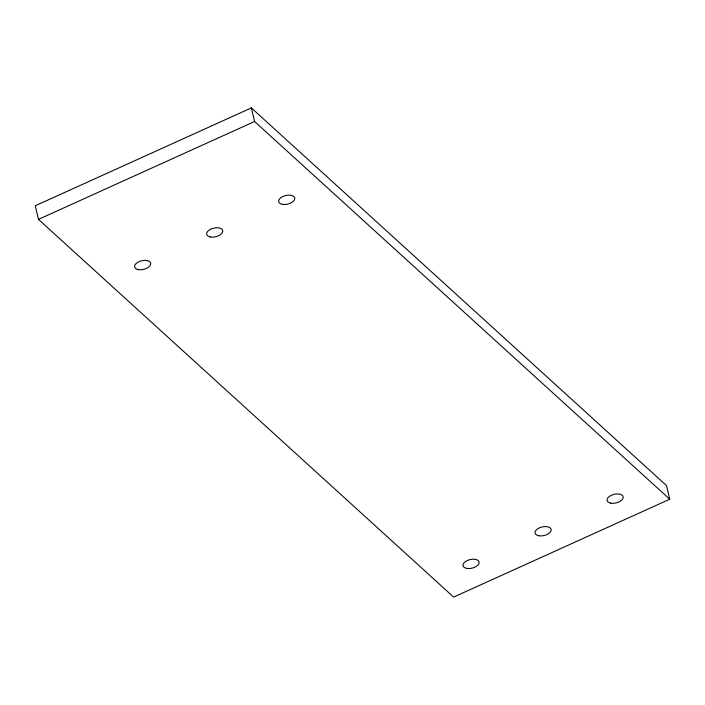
<?xml version="1.0" encoding="UTF-8"?>
<svg xmlns="http://www.w3.org/2000/svg" width="705" height="705" viewBox="0 0 705 705"><rect width="100%" height="100%" fill="white"/><g stroke="black" fill="none" stroke-linecap="round" stroke-linejoin="round"><path stroke-width="1.06" d="M251.359 107.909L35.25 205.781L38.467 219.378L453.641 597.091L669.75 499.219L666.533 485.622L251.359 107.909L254.575 121.507L669.75 499.219M38.467 219.378L254.575 121.507M610.759 503.132A8.266 4.415 -13.3 0 0 623.238 497.483A8.266 4.415 -13.3 0 0 611.42 495.236A8.266 4.415 -13.3 0 0 610.759 503.132M538.726 535.756A8.266 4.415 -13.3 0 0 551.204 530.107A8.266 4.415 -13.3 0 0 539.387 527.86A8.266 4.415 -13.3 0 0 538.726 535.756M466.684 568.38A8.266 4.415 -13.3 0 0 479.162 562.731A8.266 4.415 -13.3 0 0 467.353 560.484A8.266 4.415 -13.3 0 0 466.684 568.38M138.268 269.592A8.266 4.415 -13.3 0 0 150.747 263.943A8.266 4.415 -13.3 0 0 138.929 261.696A8.266 4.415 -13.3 0 0 138.268 269.592M210.301 236.968A8.266 4.415 -13.3 0 0 222.78 231.319A8.266 4.415 -13.3 0 0 210.962 229.072A8.266 4.415 -13.3 0 0 210.301 236.968M282.344 204.344A8.266 4.415 -13.3 0 0 294.813 198.695A8.266 4.415 -13.3 0 0 283.005 196.448A8.266 4.415 -13.3 0 0 282.344 204.344"/></g></svg>
